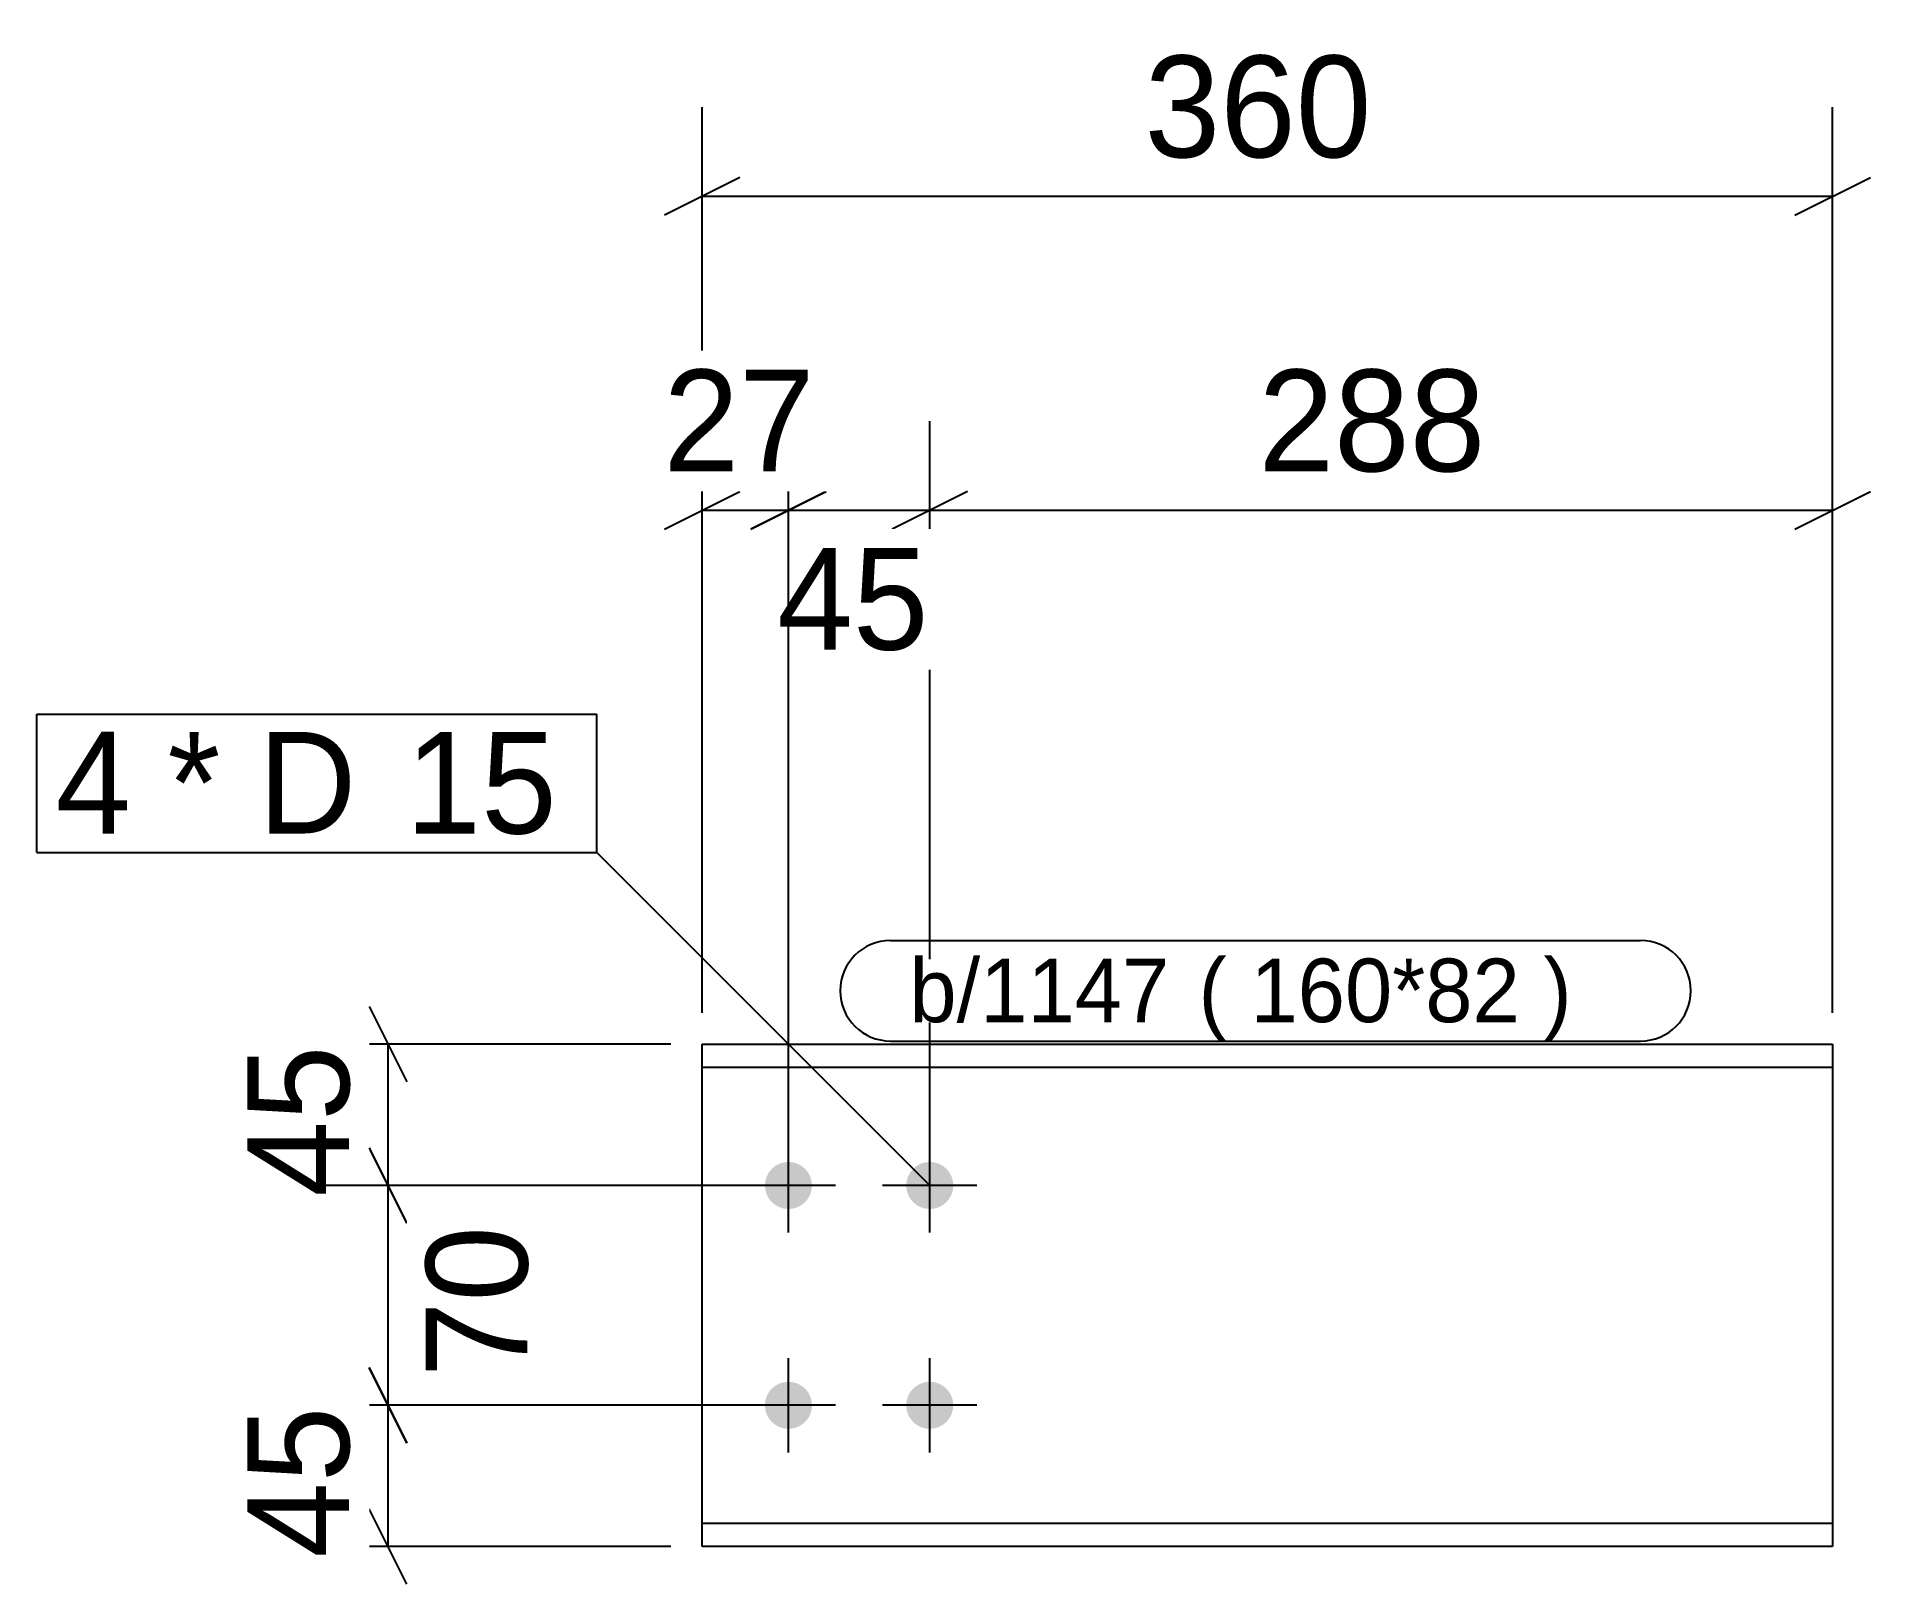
# Model space of a CAD drawing. Header units: millimetres. Extents: x 32 to 616, y 32 to 525.
import ezdxf

# ---------------------------------------------------------------- set-up
doc = ezdxf.new("R2010")
doc.units = ezdxf.units.MM
doc.styles.add('Comic Sans MS', font='COMIC.TTF', dxfattribs={"height": 0.2})

msp = doc.modelspace()

# ---------------------------------------------------------------- hatches: boundary and pattern name
at = {"linetype": 'Continuous'}
for points in [[(263.9, 159, -1), (278.9, 159, -1)], [(308.9, 159, -1), (323.9, 159, -1)], [(263.9, 89, -1), (278.9, 89, -1)], [(308.9, 89, -1), (323.9, 89, -1)]]:
    msp.add_hatch(color=3, dxfattribs=at).paths.add_polyline_path(points)

# ---------------------------------------------------------------- linework, layer by layer
at = {"color": 8, "linetype": 'Continuous'}
for p, q in [((243.9, 214), (243.9, 502.4)), ((603.92, 214), (603.92, 502.4)), ((255.9, 480), (231.9, 468)), ((591.92, 468), (615.92, 480)), ((243.9, 474), (603.92, 474)), ((243.9, 214), (243.9, 402.4)), ((271.4, 169), (271.4, 399.6)), ((316.4, 169), (316.4, 402.4)), ((316.4, 169), (316.4, 399.6)), ((603.92, 214), (603.92, 402.4)), ((231.9, 368), (255.9, 380)), ((259.4, 368), (283.4, 380)), ((328.4, 380), (304.4, 368)), ((328.4, 380), (304.4, 368)), ((591.92, 368), (615.92, 380)), ((243.9, 374), (271.4, 374)), ((271.4, 374), (316.4, 374)), ((316.4, 374), (603.92, 374)), ((137.9, 216), (149.9, 192)), ((233.9, 204), (115.5, 204)), ((143.9, 159), (143.9, 204)), ((149.9, 147), (137.9, 171)), ((261.4, 159), (115.5, 159)), ((143.9, 89), (143.9, 159)), ((149.9, 77), (137.9, 101)), ((261.4, 89), (118.3, 89)), ((143.9, 44), (143.9, 89)), ((149.9, 32), (137.9, 56)), ((233.9, 44), (115.5, 44))]:
    msp.add_line(p, q, dxfattribs=at)
at = {"color": 7, "linetype": 'Continuous'}
for p, q in [((32, 309.07), (210.33, 309.07)), ((32, 265.07), (32, 309.07)), ((210.33, 265.07), (210.33, 309.07)), ((32, 265.07), (210.33, 265.07)), ((316.4, 159), (210.33, 265.07)), ((303.9, 237), (542.78, 237)), ((303.9, 205), (542.78, 205)), ((243.9, 44), (243.9, 204)), ((243.9, 204), (603.92, 204)), ((603.92, 204), (603.92, 44)), ((603.92, 196.6), (243.9, 196.6)), ((603.92, 51.4), (243.9, 51.4)), ((603.92, 44), (243.9, 44))]:
    msp.add_line(p, q, dxfattribs=at)
at = {"color": 3, "linetype": 'Continuous'}
for p, q in [((271.4, 144), (271.4, 174)), ((316.4, 144), (316.4, 174)), ((286.4, 159), (256.4, 159)), ((331.4, 159), (301.4, 159)), ((271.4, 74), (271.4, 104)), ((316.4, 74), (316.4, 104)), ((286.4, 89), (256.4, 89)), ((331.4, 89), (301.4, 89))]:
    msp.add_line(p, q, dxfattribs=at)
at = {"color": 7, "linetype": 'Continuous'}
for centre, start, end in [((303.9, 221), 90, 270), ((542.78, 221), 270, 90)]:
    msp.add_arc(centre, 16, start, end, dxfattribs=at)

# ---------------------------------------------------------------- wipeouts: each hides what was drawn before it
at = {"color": 0}
for points in [[(469.4, 480), (469.4, 524.8), (378.41, 524.8), (378.41, 480)], [(505.65, 380), (505.65, 424.8), (414.66, 424.8), (414.66, 380)], [(64.06, 271.07), (64.06, 303.07), (38, 303.07), (38, 271.07)], [(139.85, 271.07), (139.85, 303.07), (73.66, 303.07), (73.66, 271.07)], [(194.73, 271.07), (194.73, 303.07), (149.45, 303.07), (149.45, 271.07)], [(536.78, 211), (536.78, 231), (401.99, 231), (401.99, 211)]]:
    msp.add_wipeout(points, dxfattribs=at)

# ---------------------------------------------------------------- next in the draw order: texts
at = {"color": 3, "style": 'Comic Sans MS'}
for s, p in [('360', (384.81, 486.4)), ('288', (421.06, 386.4))]:
    msp.add_text(s, height=32.375, dxfattribs=at).set_placement(p)

# ---------------------------------------------------------------- next in the draw order: wipeouts: each hides what was drawn before it
at = {"color": 0}
for points in [[(326.36, 323.2), (326.36, 368), (261.43, 368), (261.43, 323.2)], [(64.06, 271.07), (64.06, 303.07), (38, 303.07), (38, 271.07)], [(139.85, 271.07), (139.85, 303.07), (73.66, 303.07), (73.66, 271.07)], [(194.73, 271.07), (194.73, 303.07), (149.45, 303.07), (149.45, 271.07)], [(395.99, 211), (395.99, 231), (309.9, 231), (309.9, 211)], [(536.78, 211), (536.78, 231), (401.99, 231), (401.99, 211)], [(137.9, 213.96), (93.1, 213.96), (93.1, 149.04), (137.9, 149.04)]]:
    msp.add_wipeout(points, dxfattribs=at)

# ---------------------------------------------------------------- next in the draw order: linework, layer by layer
at = {"color": 8, "linetype": 'Continuous'}
for p, q in [((271.4, 169), (271.4, 402.4)), ((283.4, 380), (259.4, 368)), ((137.9, 171), (149.9, 147)), ((261.4, 159), (118.3, 159))]:
    msp.add_line(p, q, dxfattribs=at)

# ---------------------------------------------------------------- next in the draw order: texts
at = {"color": 3, "style": 'Comic Sans MS'}
for s, height, p in [('45', 32.375, (267.83, 329.6)), ('4', 32.38, (38, 271.07)), ('* D', 32.375, (73.66, 271.07)), ('15', 32.375, (149.45, 271.07)), ('(\xa0160*82\xa0) ', 20.2344, (401.99, 211))]:
    msp.add_text(s, height=height, dxfattribs=at).set_placement(p)
msp.add_text('45', height=32.375, rotation=90.00021, dxfattribs=at).set_placement((131.5, 155.44))

# ---------------------------------------------------------------- next in the draw order: wipeouts: each hides what was drawn before it
at = {"color": 0}
msp.add_wipeout([(395.99, 211), (395.99, 231), (309.9, 231), (309.9, 211)], dxfattribs=at)

# ---------------------------------------------------------------- next in the draw order: texts
at = {"color": 3, "style": 'Comic Sans MS'}
msp.add_text('b/1147', height=20.234, dxfattribs=at).set_placement((309.9, 211))

# ---------------------------------------------------------------- next in the draw order: wipeouts: each hides what was drawn before it
at = {"color": 0}
for points in [[(290.11, 380), (290.11, 424.8), (225.18, 424.8), (225.18, 380)], [(194.7, 156.46), (149.9, 156.46), (149.9, 91.54), (194.7, 91.54)]]:
    msp.add_wipeout(points, dxfattribs=at)

# ---------------------------------------------------------------- next in the draw order: linework, layer by layer
at = {"color": 8, "linetype": 'Continuous'}
for p, q in [((137.9, 101), (149.9, 77)), ((261.4, 89), (115.5, 89))]:
    msp.add_line(p, q, dxfattribs=at)

# ---------------------------------------------------------------- next in the draw order: texts
at = {"color": 3, "style": 'Comic Sans MS'}
msp.add_text('27', height=32.375, dxfattribs=at).set_placement((231.58, 386.4))
msp.add_text('70', height=32.375, rotation=90.00021, dxfattribs=at).set_placement((188.3, 97.94))

# ---------------------------------------------------------------- next in the draw order: wipeouts: each hides what was drawn before it
at = {"color": 0}
msp.add_wipeout([(137.9, 98.96), (93.1, 98.96), (93.1, 34.04), (137.9, 34.04)], dxfattribs=at)

# ---------------------------------------------------------------- next in the draw order: texts
at = {"color": 3, "style": 'Comic Sans MS'}
msp.add_text('45', height=32.375, rotation=90.00021, dxfattribs=at).set_placement((131.5, 40.44))

doc.saveas('drawing.dxf')
